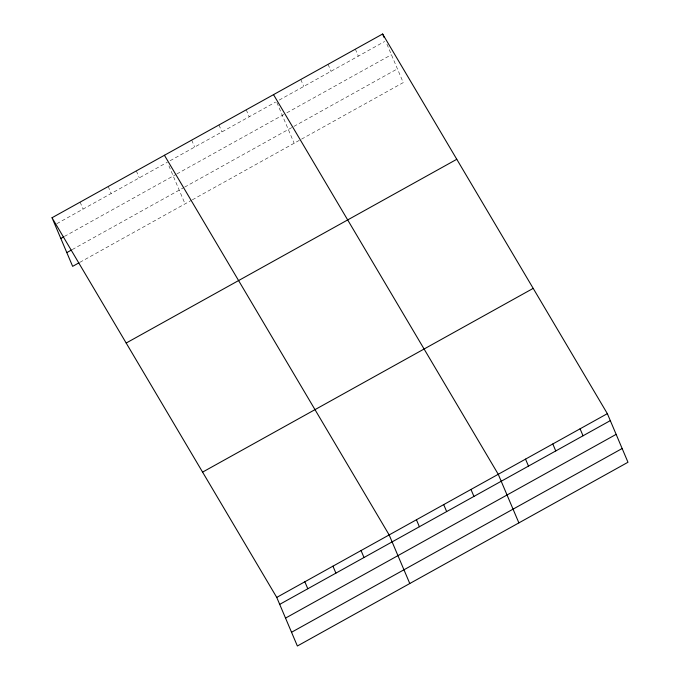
<?xml version="1.0" encoding="UTF-8"?>
<svg xmlns="http://www.w3.org/2000/svg" width="680" height="680" viewBox="0 0 680 680"><rect width="100%" height="100%" fill="white"/><g stroke="black" fill="none" stroke-linecap="round" stroke-linejoin="round"><path stroke-width="0.51" stroke-dasharray="3.4 2.55" d="M56.788 223.703L167.382 162.239M170.111 160.718L275.57 102.102M279.208 100.087L384.668 41.471M64.43 236.436L175.941 174.463M176.851 173.952L285.949 113.322M286.858 112.812L391.416 54.706M72.25 249.585L183.77 187.603M184.679 187.102L397.418 68.859M79.9 262.31L191.42 200.337M192.329 199.827L403.257 82.594L386.359 42.797M355.351 49.155L358.309 56.126M328.075 64.32L331.032 71.281M300.798 79.475L303.756 86.445M276.87 102.519L294.151 143.233M246.245 109.794L249.203 116.756M218.977 124.958L221.926 131.92M191.701 140.114L194.658 147.076M168.938 165.903L185.054 203.873M136.323 170.893L139.281 177.854M108.222 186.507L111.18 193.477M80.121 202.13L83.079 209.091"/><path stroke-width="1.02" d="M52.02 217.745L382.627 34L607.351 413.652L627.98 462.256L297.373 646L276.743 597.406L52.02 217.745L72.65 266.348L78.99 262.82M60.809 238.45L63.529 236.938M66.81 252.603L71.349 250.087M126.182 343.034L456.781 159.29M202.589 472.115L533.196 288.371M276.743 597.406L607.351 413.652M279.701 604.367L610.308 420.623M285.532 618.103L616.139 434.358M291.541 632.264L622.149 448.511M273.522 94.639L498.253 474.291L518.883 522.886M164.424 155.269L389.155 534.931L409.785 583.525M580.082 428.817L583.032 435.778M382.627 34L384.106 37.485M552.806 443.972L555.764 450.942M525.529 459.136L528.487 466.098M470.976 489.456L473.935 496.417M443.7 504.611L446.658 511.572M416.432 519.766L419.381 526.736M361.054 550.545L364.004 557.515M332.953 566.168L335.903 573.13M304.852 581.783L307.802 588.752"/></g></svg>
